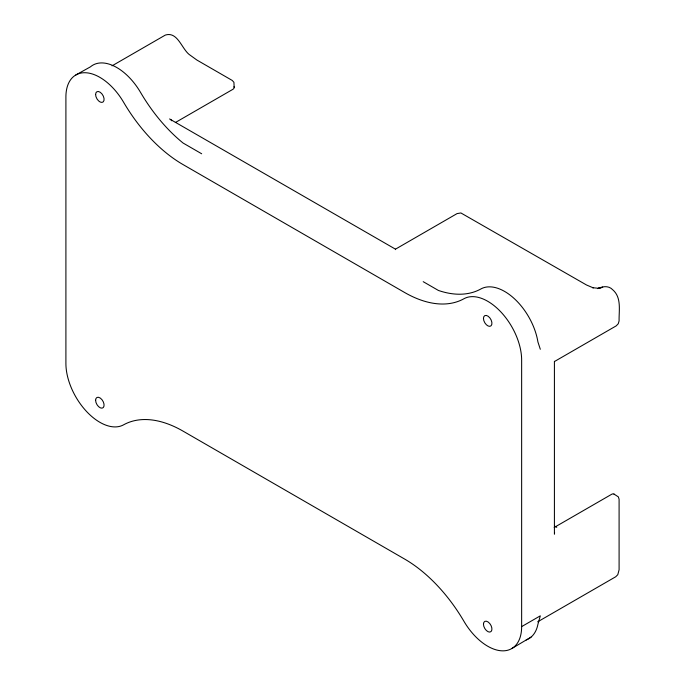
<?xml version="1.0" encoding="UTF-8"?>
<svg xmlns="http://www.w3.org/2000/svg" width="685" height="685" viewBox="0 0 685 685"><rect width="100%" height="100%" fill="white"/><g stroke="black" fill="none" stroke-linecap="round" stroke-linejoin="round"><path stroke-width="1.03" d="M554.413 361.346L554.413 534.274M511.781 648.541L531.072 637.101M112.032 65.846L165.308 35.089C178.074 31.022 181.919 50.082 190.37 55.339L196.903 60.049L232.258 80.462L233.919 82.311L234.159 87.44M175.351 122.538L232.754 89.401A4.804 2.774 0 0 0 233.996 86.721M169.555 118.95L395.468 249.169L457.066 213.6L460.902 212.958L586.54 285.003L593.261 287.863L592.833 287.726L599.033 288.334L597.543 288.573L602.697 287.255L598.536 288.351C603.134 286.099 608.991 285.696 612.724 289.772C621.774 297.513 618.846 310.553 619.094 320.863L618.264 323.731L616.2 325.88L554.593 361.449M554.199 527.459L611.602 494.322A4.804 2.774 -60 0 1 614.539 494.579M521.645 626.612L521.645 360.062A48.01 27.717 60 0 0 500.846 311.915A48.01 27.717 60 0 0 463.942 298.746A120.021 69.296 60 0 1 404.544 292.452L183.006 164.554A120.021 69.296 60 0 1 123.608 102.262A48.01 27.717 60 0 0 86.704 72.816A48.01 27.717 60 0 0 65.906 96.945L65.906 363.495A48.01 27.717 60 0 0 86.704 411.642A48.01 27.717 60 0 0 123.608 424.811A120.021 69.296 60 0 1 183.006 431.105L404.544 559.011A120.021 69.296 60 0 1 463.942 621.295A48.01 27.717 60 0 0 500.846 650.75A48.01 27.717 60 0 0 521.645 626.612L540.311 615.832L537.913 624.343A48.01 27.717 60 0 1 526.191 639.953M537.656 621.834L615.738 576.753L617.793 574.689L619.094 569.774L619.094 499.219L618.324 496.856L614 494.082M75.77 75.016L90.429 66.856A48.01 27.717 60 0 1 140.579 92.458A120.021 69.296 60 0 0 183.092 143.045L201.673 153.774M423.21 281.681L438.409 290.449A120.021 69.296 60 0 0 480.913 288.95A48.01 27.717 60 0 1 514.572 298.883A48.01 27.717 60 0 1 537.913 341.926L540.311 349.264M554.901 526.26L556.751 527.33M170.659 119.37L171.652 120.757M554.55 532.596L554.593 533.11M395.468 249.169L395.468 249.631M95.609 400.245A6.002 3.468 60 0 0 101.971 408.166A6.002 3.468 60 0 0 101.971 399.68A6.002 3.468 60 0 0 95.609 400.245M483.456 318.414A6.002 3.468 60 0 0 489.818 326.334A6.002 3.468 60 0 0 489.818 317.849A6.002 3.468 60 0 0 483.456 318.414M483.456 624.163A6.002 3.468 60 0 0 489.818 632.084A6.002 3.468 60 0 0 489.818 623.598A6.002 3.468 60 0 0 483.456 624.163M95.609 94.496A6.002 3.468 60 0 0 101.971 102.416A6.002 3.468 60 0 0 101.971 93.922A6.002 3.468 60 0 0 95.609 94.496"/></g></svg>
